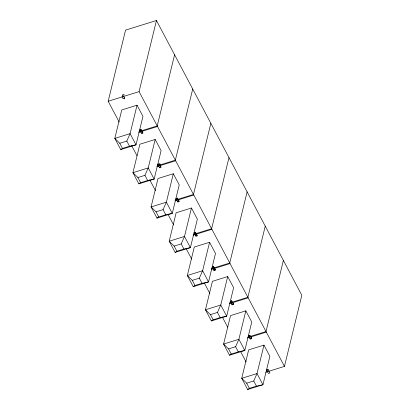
<?xml version="1.0" encoding="UTF-8"?>
<svg xmlns="http://www.w3.org/2000/svg" width="410" height="410" viewBox="0 0 410 410"><rect width="100%" height="100%" fill="white"/><g stroke="black" fill="none" stroke-linecap="round" stroke-linejoin="round"><path stroke-width="0.61" d="M119.182 122.052L108.178 101.249L125.547 30.125L156.456 20.5L301.821 295.277L284.453 366.402L265.639 372.26M124.097 98.882L124.404 97.641M284.453 366.402L139.087 91.63L156.456 20.5M137.048 105.191L130.098 133.645L126.803 141.071L119.761 143.264L114.805 138.406L121.755 109.952L137.048 105.191L142.962 116.368L136.012 144.822L120.719 149.583L114.805 138.406L130.098 133.645L136.012 144.822L129.529 146.221L122.482 148.41L120.719 149.583M140.22 131.195L140.691 129.247M140.527 131.779L141.004 129.832M142.229 133.158L142.536 131.917M174.588 54.776L157.22 125.901L139.01 131.569M155.18 139.467L148.23 167.915L144.935 175.347L137.893 177.54L132.937 172.677L139.887 144.228L155.18 139.467L161.094 150.644L154.145 179.093L138.852 183.854L132.937 172.677L148.23 167.915L154.145 179.093L147.661 180.492L140.615 182.686L138.852 183.854M158.352 165.471L158.706 164.01M158.66 166.055L159.136 164.108M159.895 164.989L160.136 164.015M160.515 166.814L160.817 165.568M192.72 89.047L175.352 160.177L157.143 165.845M173.312 173.737L166.363 202.191L163.067 209.618L156.025 211.811L151.07 206.953L158.019 178.504L173.312 173.737L179.226 184.915L172.277 213.369L156.984 218.13L151.07 206.953L166.363 202.191L172.277 213.369L165.794 214.768L158.747 216.962L156.984 218.13M176.484 199.742L176.838 198.281M176.792 200.326L177.269 198.378M178.493 201.705L178.95 199.844M210.853 123.323L193.484 194.448L175.275 200.121M191.444 208.013L184.495 236.462L181.199 243.894L174.158 246.087L169.202 241.229L176.146 212.775L191.444 208.013L197.359 219.191L190.409 247.64L175.116 252.406L169.202 241.229L184.495 236.462L190.409 247.64L183.926 249.039L176.879 251.233L175.116 252.406M194.617 234.018L195.088 232.07M194.924 234.602L195.401 232.654M228.985 157.594L211.616 228.724L193.407 234.392M209.577 242.289L202.627 270.738L199.332 278.164L192.29 280.358L187.334 275.499L194.278 247.051L209.577 242.289L215.491 253.467L208.541 281.916L193.243 286.677L187.334 275.499L202.627 270.738L208.541 281.916L202.058 283.315L195.011 285.509L193.243 286.677M212.744 268.289L213.103 266.828M213.056 268.873L213.533 266.93M214.758 270.252L215.06 269.011M247.117 191.87L229.749 263L211.534 268.668M227.709 276.56L220.759 305.014L217.464 312.44L210.422 314.634L205.466 309.776L212.411 281.321L227.709 276.56L233.623 287.738L226.674 316.192L211.375 320.953L205.466 309.776L220.759 305.014L226.674 316.192L220.19 317.586L213.144 319.779L211.375 320.953M230.876 302.565L231.353 300.617M231.189 303.149L231.665 301.201M232.89 304.527L233.193 303.287M265.249 226.146L247.881 297.27L229.667 302.939M245.841 310.836L238.892 339.285L235.596 346.716L228.554 348.91L223.599 344.046L230.543 315.597L245.841 310.836L251.755 322.014L244.806 350.463L229.508 355.224L223.599 344.046L238.892 339.285L244.806 350.463L238.323 351.862L231.276 354.055L229.508 355.224M249.008 336.835L249.367 335.38M249.321 337.425L249.798 335.477M251.176 338.178L251.479 336.938M283.382 260.417L266.008 331.546L247.799 337.215M263.973 345.107L257.024 373.561L253.728 380.987L246.687 383.181L241.726 378.322L248.675 349.873L263.973 345.107L269.888 356.285L262.938 384.739L247.64 389.5L241.726 378.322L257.024 373.561L262.938 384.739L256.45 386.138L249.408 388.332L247.64 389.5M267.453 371.696L267.925 369.748M108.178 101.249L139.087 91.63M138.713 132.343L157.527 126.485M141.142 132.937L142.685 132.456M156.845 166.619L175.659 160.761M159.275 167.213L160.817 166.732M174.978 200.89L193.792 195.032M177.407 201.484L178.95 201.002M193.11 235.166L211.924 229.308M195.534 235.76L197.082 235.278M211.242 269.442L230.056 263.584M213.666 270.031L215.214 269.549M229.374 303.713L248.188 297.855M231.799 304.307L233.346 303.825M247.507 337.989L266.321 332.131M249.931 338.583L251.479 338.101M131.661 145.647L137.017 155.764M149.793 179.918L155.446 190.604M167.926 214.194L173.579 224.875M186.058 248.465L191.711 259.151M204.487 283.305L209.843 293.422M222.322 317.012L227.678 327.134M240.752 351.852L246.108 361.968M126.803 141.071L129.529 146.221M144.935 175.347L147.661 180.492M163.067 209.618L165.794 214.768M181.199 243.894L183.926 249.039M199.332 278.164L202.058 283.315M217.464 312.44L220.19 317.586M235.596 346.716L238.323 351.862M253.728 380.987L256.45 386.138M119.761 143.264L122.482 148.41M137.893 177.54L140.615 182.686M156.025 211.811L158.747 216.962M174.158 246.087L176.879 251.233M192.29 280.358L195.011 285.509M210.422 314.634L213.144 319.779M228.554 348.91L231.276 354.055M246.687 383.181L249.408 388.332M122.564 94.971L122.088 96.919L123.01 98.661L124.553 98.185L123.63 96.437L124.107 94.495L122.564 94.971M141.153 129.555L139.605 130.037L141.45 133.522L142.998 133.04L141.153 129.555M159.285 163.831L157.737 164.313L159.582 167.798L161.125 167.316L159.285 163.831M177.417 198.102L175.869 198.583L177.714 202.068L179.257 201.587L177.417 198.102M195.549 232.378L194.002 232.859L195.847 236.344L197.389 235.863L195.549 232.378M213.677 266.649L212.134 267.13L213.979 270.615L215.522 270.139L213.677 266.649M231.809 300.925L230.266 301.406L232.111 304.891L233.654 304.41L231.809 300.925M249.941 335.201L248.398 335.677L250.243 339.167L251.786 338.686L249.941 335.201M268.073 369.471L266.531 369.953L268.376 373.438L269.918 372.957L268.073 369.471"/></g></svg>
